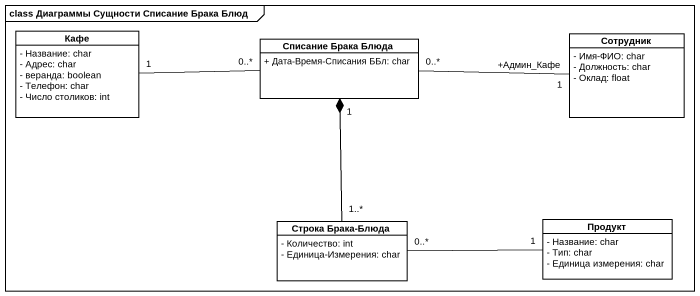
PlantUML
@startuml
mainframe class Диаграммы Сущности Списание Брака Блюд
hide circle
hide empty members
skinparam classAttributeIconSize 0
class Кафе {
  - Название: char
  - Адрес: char
  - веранда: boolean
  - Телефон: char
  - Число столиков: int
}
class "Списание Брака Блюда" as Списание_Брака_Блюда {
  + Дата-Время-Списания ББл: char
}
class Сотрудник {
  - Имя-ФИО: char
  - Должность: char
  - Оклад: float
}
class "Строка Брака-Блюда" as Строка_Брака_Блюда {
  - Количество: int
  - Единица-Измерения: char
}
class Продукт {
  - Название: char
  - Тип: char
  - Единица измерения: char
}
Кафе "1" -right- "0..*" Списание_Брака_Блюда
Сотрудник "+Админ_Кафе\n1" -left- "0..*" Списание_Брака_Блюда
Строка_Брака_Блюда "1..*" -up-* "1" Списание_Брака_Блюда
Строка_Брака_Блюда "0..*" -right- "1" Продукт
@enduml
